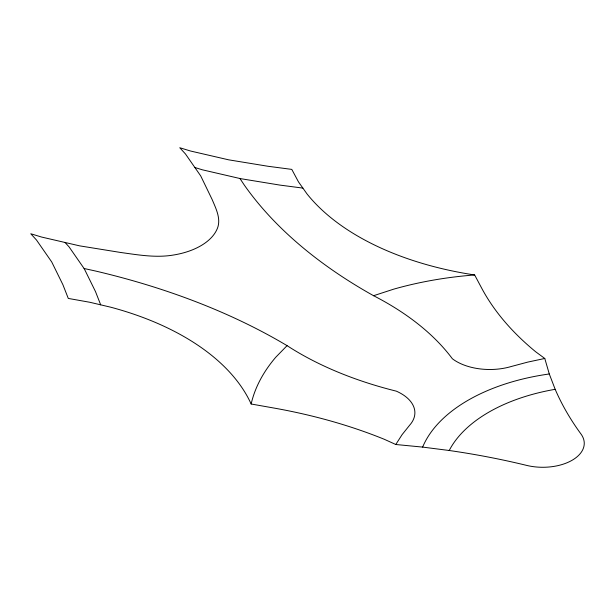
<?xml version="1.0" encoding="UTF-8"?>
<svg xmlns="http://www.w3.org/2000/svg" width="615" height="615" viewBox="0 0 615 615"><rect width="100%" height="100%" fill="white"/><g stroke="black" fill="none" stroke-linecap="round" stroke-linejoin="round"><path stroke-width="0.92" d="M395.783 444.499L422.636 447.097L449.219 450.495A524.703 302.934 0 0 1 526.632 465.394A41.482 23.947 0 0 0 572.104 460.266A41.482 23.947 0 0 0 580.983 434.013A524.703 302.934 0 0 1 555.176 389.318L549.287 373.974L544.782 358.468L535.803 351.872A391.471 226.013 0 0 1 481.806 288.397L474.649 274.966A255.948 147.769 0 0 1 307.008 193.917L298.46 181.848L291.787 169.394L268.048 166.281L228.626 159.823L190.589 151.029L179.749 147.723L185.476 153.981L200.721 175.936L212.16 199.56C216.165 209.115 221.954 220.132 216.488 230.364A62.092 35.847 0 0 1 173.891 254.956C156.118 258.077 138.175 254.887 120.532 252.458L79.627 245.854L41.589 237.052L30.75 233.746L36.477 240.004L51.722 261.959L62.907 284.722L68.288 298.429L89.867 302.28L110.769 307.216A255.948 147.769 0 0 1 251.151 404.001L274.421 408.129A391.471 226.013 0 0 1 384.352 439.31L395.783 444.499L402.11 434.628L409.751 425.08A46.963 27.114 0 0 0 396.291 391.148A309.96 178.95 0 0 1 287.067 345.645A559.596 323.083 0 0 0 95.525 271.023L84.078 268.501M287.067 345.645L275.72 357.284A259.738 149.96 0 0 0 251.151 404.001M239.95 178.511L244.324 185.123A559.596 323.083 0 0 0 373.574 295.707L393.723 289.15A259.738 149.96 0 0 1 474.649 274.966M544.782 358.468L527.701 362.12L511.157 366.532A46.963 27.114 0 0 1 452.379 358.76A309.96 178.95 0 0 0 373.574 295.707M302.888 188.098L279.94 185.1L240.519 178.642L202.489 169.84L194.87 167.518M65.044 242.479L69.065 246.869L84.309 268.832L95.494 291.587L100.691 304.84M449.219 450.495A157.786 91.097 0 0 1 555.176 389.318M422.636 447.097A171.554 99.046 0 0 1 549.287 373.974"/></g></svg>
